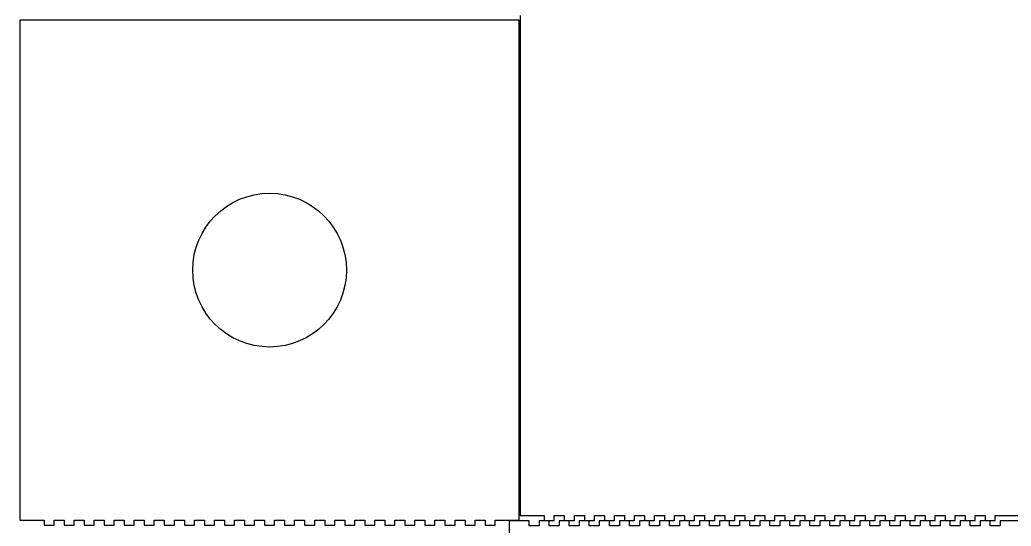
# Model space of a CAD drawing. Header units: inches. Extents: x 2290 to 3212, y 470 to 1390.
# Drawn here: x 2307 to 2900, y 780 to 1083 of the extents above; entities that cross this region are included whole.
import ezdxf

# ---------------------------------------------------------------- set-up
doc = ezdxf.new("R2010")
doc.units = ezdxf.units.IN
doc.header["$MEASUREMENT"] = 0
doc.layers.add('front_outsideCutPath', color=7, linetype='Continuous')
doc.layers.add('top_outsideCutPath', color=7, linetype='Continuous')

msp = doc.modelspace()

# ---------------------------------------------------------------- linework, layer by layer
at = {"linetype": 'Continuous'}
msp.add_circle((2456.56, 933.59), 46, dxfattribs=at)
at = {"layer": 'front_outsideCutPath'}
for p, q in [((2599.95, 783.53), (2599.95, 771.53)), ((2611.95, 783.53), (2599.95, 783.53)), ((2611.95, 780.53), (2611.95, 783.53)), ((2623.95, 783.53), (2617.95, 783.53)), ((2617.95, 783.53), (2617.95, 780.53)), ((2623.95, 780.53), (2623.95, 783.53)), ((2635.95, 783.53), (2629.95, 783.53)), ((2629.95, 783.53), (2629.95, 780.53)), ((2635.95, 780.53), (2635.95, 783.53)), ((2647.95, 783.53), (2641.95, 783.53)), ((2641.95, 783.53), (2641.95, 780.53)), ((2647.95, 780.53), (2647.95, 783.53)), ((2659.95, 783.53), (2653.95, 783.53)), ((2653.95, 783.53), (2653.95, 780.53)), ((2659.95, 780.53), (2659.95, 783.53)), ((2671.95, 783.53), (2665.95, 783.53)), ((2665.95, 783.53), (2665.95, 780.53)), ((2671.95, 780.53), (2671.95, 783.53)), ((2683.95, 783.53), (2677.95, 783.53)), ((2677.95, 783.53), (2677.95, 780.53)), ((2683.95, 780.53), (2683.95, 783.53)), ((2695.95, 783.53), (2689.95, 783.53)), ((2689.95, 783.53), (2689.95, 780.53)), ((2695.95, 780.53), (2695.95, 783.53)), ((2707.95, 783.53), (2701.95, 783.53)), ((2701.95, 783.53), (2701.95, 780.53)), ((2707.95, 780.53), (2707.95, 783.53)), ((2719.95, 783.53), (2713.95, 783.53)), ((2713.95, 783.53), (2713.95, 780.53)), ((2719.95, 780.53), (2719.95, 783.53)), ((2731.95, 783.53), (2725.95, 783.53)), ((2725.95, 783.53), (2725.95, 780.53)), ((2731.95, 780.53), (2731.95, 783.53)), ((2743.95, 783.53), (2737.95, 783.53)), ((2737.95, 783.53), (2737.95, 780.53)), ((2743.95, 780.53), (2743.95, 783.53)), ((2755.95, 783.53), (2749.95, 783.53)), ((2749.95, 783.53), (2749.95, 780.53)), ((2755.95, 780.53), (2755.95, 783.53)), ((2767.95, 783.53), (2761.95, 783.53)), ((2761.95, 783.53), (2761.95, 780.53)), ((2767.95, 780.53), (2767.95, 783.53)), ((2779.95, 783.53), (2773.95, 783.53)), ((2773.95, 783.53), (2773.95, 780.53)), ((2779.95, 780.53), (2779.95, 783.53)), ((2791.95, 783.53), (2785.95, 783.53)), ((2785.95, 783.53), (2785.95, 780.53)), ((2791.95, 780.53), (2791.95, 783.53)), ((2803.95, 783.53), (2797.95, 783.53)), ((2797.95, 783.53), (2797.95, 780.53)), ((2803.95, 780.53), (2803.95, 783.53)), ((2815.95, 783.53), (2809.95, 783.53)), ((2809.95, 783.53), (2809.95, 780.53)), ((2815.95, 780.53), (2815.95, 783.53)), ((2827.95, 783.53), (2821.95, 783.53)), ((2821.95, 783.53), (2821.95, 780.53)), ((2827.95, 780.53), (2827.95, 783.53)), ((2839.95, 783.53), (2833.95, 783.53)), ((2833.95, 783.53), (2833.95, 780.53)), ((2839.95, 780.53), (2839.95, 783.53)), ((2851.95, 783.53), (2845.95, 783.53)), ((2845.95, 783.53), (2845.95, 780.53)), ((2851.95, 780.53), (2851.95, 783.53)), ((2863.95, 783.53), (2857.95, 783.53)), ((2857.95, 783.53), (2857.95, 780.53)), ((2863.95, 780.53), (2863.95, 783.53)), ((2875.95, 783.53), (2869.95, 783.53)), ((2869.95, 783.53), (2869.95, 780.53)), ((2875.95, 780.53), (2875.95, 783.53)), ((2887.95, 783.53), (2881.95, 783.53)), ((2881.95, 783.53), (2881.95, 780.53)), ((2887.95, 780.53), (2887.95, 783.53)), ((2905.95, 783.53), (2893.95, 783.53)), ((2893.95, 783.53), (2893.95, 780.53)), ((2617.95, 780.53), (2611.95, 780.53)), ((2629.95, 780.53), (2623.95, 780.53)), ((2641.95, 780.53), (2635.95, 780.53)), ((2653.95, 780.53), (2647.95, 780.53)), ((2665.95, 780.53), (2659.95, 780.53)), ((2677.95, 780.53), (2671.95, 780.53)), ((2689.95, 780.53), (2683.95, 780.53)), ((2701.95, 780.53), (2695.95, 780.53)), ((2713.95, 780.53), (2707.95, 780.53)), ((2725.95, 780.53), (2719.95, 780.53)), ((2737.95, 780.53), (2731.95, 780.53)), ((2749.95, 780.53), (2743.95, 780.53)), ((2761.95, 780.53), (2755.95, 780.53)), ((2773.95, 780.53), (2767.95, 780.53)), ((2785.95, 780.53), (2779.95, 780.53)), ((2797.95, 780.53), (2791.95, 780.53)), ((2809.95, 780.53), (2803.95, 780.53)), ((2821.95, 780.53), (2815.95, 780.53)), ((2833.95, 780.53), (2827.95, 780.53)), ((2845.95, 780.53), (2839.95, 780.53)), ((2857.95, 780.53), (2851.95, 780.53)), ((2869.95, 780.53), (2863.95, 780.53)), ((2881.95, 780.53), (2875.95, 780.53)), ((2893.95, 780.53), (2887.95, 780.53))]:
    msp.add_line(p, q, dxfattribs=at)
at = {"layer": 'top_outsideCutPath'}
for p, q in [((2307.06, 1083.09), (2307.06, 784.09)), ((2606.06, 1083.09), (2307.06, 1083.09)), ((2606.06, 784.09), (2606.06, 1083.09)), ((2606.5, 1085.88), (2606.5, 786.88)), ((2307.06, 784.09), (2321.56, 784.09)), ((2321.56, 784.09), (2321.56, 781.09)), ((2327.56, 781.09), (2327.56, 784.09)), ((2327.56, 784.09), (2333.56, 784.09)), ((2333.56, 784.09), (2333.56, 781.09)), ((2339.56, 781.09), (2339.56, 784.09)), ((2339.56, 784.09), (2345.56, 784.09)), ((2345.56, 784.09), (2345.56, 781.09)), ((2351.56, 781.09), (2351.56, 784.09)), ((2351.56, 784.09), (2357.56, 784.09)), ((2357.56, 784.09), (2357.56, 781.09)), ((2363.56, 781.09), (2363.56, 784.09)), ((2363.56, 784.09), (2369.56, 784.09)), ((2369.56, 784.09), (2369.56, 781.09)), ((2375.56, 781.09), (2375.56, 784.09)), ((2375.56, 784.09), (2381.56, 784.09)), ((2381.56, 784.09), (2381.56, 781.09)), ((2387.56, 781.09), (2387.56, 784.09)), ((2387.56, 784.09), (2393.56, 784.09)), ((2393.56, 784.09), (2393.56, 781.09)), ((2399.56, 781.09), (2399.56, 784.09)), ((2399.56, 784.09), (2405.56, 784.09)), ((2405.56, 784.09), (2405.56, 781.09)), ((2411.56, 781.09), (2411.56, 784.09)), ((2411.56, 784.09), (2417.56, 784.09)), ((2417.56, 784.09), (2417.56, 781.09)), ((2423.56, 781.09), (2423.56, 784.09)), ((2423.56, 784.09), (2429.56, 784.09)), ((2429.56, 784.09), (2429.56, 781.09)), ((2435.56, 781.09), (2435.56, 784.09)), ((2435.56, 784.09), (2441.56, 784.09)), ((2441.56, 784.09), (2441.56, 781.09)), ((2447.56, 781.09), (2447.56, 784.09)), ((2447.56, 784.09), (2453.56, 784.09)), ((2453.56, 784.09), (2453.56, 781.09)), ((2459.56, 781.09), (2459.56, 784.09)), ((2459.56, 784.09), (2465.56, 784.09)), ((2465.56, 784.09), (2465.56, 781.09)), ((2471.56, 781.09), (2471.56, 784.09)), ((2471.56, 784.09), (2477.56, 784.09)), ((2477.56, 784.09), (2477.56, 781.09)), ((2483.56, 781.09), (2483.56, 784.09)), ((2483.56, 784.09), (2489.56, 784.09)), ((2489.56, 784.09), (2489.56, 781.09)), ((2495.56, 781.09), (2495.56, 784.09)), ((2495.56, 784.09), (2501.56, 784.09)), ((2501.56, 784.09), (2501.56, 781.09)), ((2507.56, 781.09), (2507.56, 784.09)), ((2507.56, 784.09), (2513.56, 784.09)), ((2513.56, 784.09), (2513.56, 781.09)), ((2519.56, 781.09), (2519.56, 784.09)), ((2519.56, 784.09), (2525.56, 784.09)), ((2525.56, 784.09), (2525.56, 781.09)), ((2531.56, 781.09), (2531.56, 784.09)), ((2531.56, 784.09), (2537.56, 784.09)), ((2537.56, 784.09), (2537.56, 781.09)), ((2543.56, 781.09), (2543.56, 784.09)), ((2543.56, 784.09), (2549.56, 784.09)), ((2549.56, 784.09), (2549.56, 781.09)), ((2555.56, 781.09), (2555.56, 784.09)), ((2555.56, 784.09), (2561.56, 784.09)), ((2561.56, 784.09), (2561.56, 781.09)), ((2567.56, 781.09), (2567.56, 784.09)), ((2567.56, 784.09), (2573.56, 784.09)), ((2573.56, 784.09), (2573.56, 781.09)), ((2579.56, 781.09), (2579.56, 784.09)), ((2579.56, 784.09), (2585.56, 784.09)), ((2585.56, 784.09), (2585.56, 781.09)), ((2591.56, 781.09), (2591.56, 784.09)), ((2591.56, 784.09), (2597.56, 784.09)), ((2597.56, 784.09), (2606.06, 784.09)), ((2606.5, 786.88), (2621, 786.88)), ((2621, 786.88), (2621, 783.88)), ((2621, 783.88), (2627, 783.88)), ((2627, 783.88), (2627, 786.88)), ((2627, 786.88), (2633, 786.88)), ((2633, 786.88), (2633, 783.88)), ((2633, 783.88), (2639, 783.88)), ((2639, 783.88), (2639, 786.88)), ((2639, 786.88), (2645, 786.88)), ((2645, 786.88), (2645, 783.88)), ((2645, 783.88), (2651, 783.88)), ((2651, 783.88), (2651, 786.88)), ((2651, 786.88), (2657, 786.88)), ((2657, 786.88), (2657, 783.88)), ((2657, 783.88), (2663, 783.88)), ((2663, 783.88), (2663, 786.88)), ((2663, 786.88), (2669, 786.88)), ((2669, 786.88), (2669, 783.88)), ((2669, 783.88), (2675, 783.88)), ((2675, 783.88), (2675, 786.88)), ((2675, 786.88), (2681, 786.88)), ((2681, 786.88), (2681, 783.88)), ((2681, 783.88), (2687, 783.88)), ((2687, 783.88), (2687, 786.88)), ((2687, 786.88), (2693, 786.88)), ((2693, 786.88), (2693, 783.88)), ((2693, 783.88), (2699, 783.88)), ((2699, 783.88), (2699, 786.88)), ((2699, 786.88), (2705, 786.88)), ((2705, 786.88), (2705, 783.88)), ((2705, 783.88), (2711, 783.88)), ((2711, 783.88), (2711, 786.88)), ((2711, 786.88), (2717, 786.88)), ((2717, 786.88), (2717, 783.88)), ((2717, 783.88), (2723, 783.88)), ((2723, 783.88), (2723, 786.88)), ((2723, 786.88), (2729, 786.88)), ((2729, 786.88), (2729, 783.88)), ((2729, 783.88), (2735, 783.88)), ((2735, 783.88), (2735, 786.88)), ((2735, 786.88), (2741, 786.88)), ((2741, 786.88), (2741, 783.88)), ((2741, 783.88), (2747, 783.88)), ((2747, 783.88), (2747, 786.88)), ((2747, 786.88), (2753, 786.88)), ((2753, 786.88), (2753, 783.88)), ((2753, 783.88), (2759, 783.88)), ((2759, 783.88), (2759, 786.88)), ((2759, 786.88), (2765, 786.88)), ((2765, 786.88), (2765, 783.88)), ((2765, 783.88), (2771, 783.88)), ((2771, 783.88), (2771, 786.88)), ((2771, 786.88), (2777, 786.88)), ((2777, 786.88), (2777, 783.88)), ((2777, 783.88), (2783, 783.88)), ((2783, 783.88), (2783, 786.88)), ((2783, 786.88), (2789, 786.88)), ((2789, 786.88), (2789, 783.88)), ((2789, 783.88), (2795, 783.88)), ((2795, 783.88), (2795, 786.88)), ((2795, 786.88), (2801, 786.88)), ((2801, 786.88), (2801, 783.88)), ((2801, 783.88), (2807, 783.88)), ((2807, 783.88), (2807, 786.88)), ((2807, 786.88), (2813, 786.88)), ((2813, 786.88), (2813, 783.88)), ((2813, 783.88), (2819, 783.88)), ((2819, 783.88), (2819, 786.88)), ((2819, 786.88), (2825, 786.88)), ((2825, 786.88), (2825, 783.88)), ((2825, 783.88), (2831, 783.88)), ((2831, 783.88), (2831, 786.88)), ((2831, 786.88), (2837, 786.88)), ((2837, 786.88), (2837, 783.88)), ((2837, 783.88), (2843, 783.88)), ((2843, 783.88), (2843, 786.88)), ((2843, 786.88), (2849, 786.88)), ((2849, 786.88), (2849, 783.88)), ((2849, 783.88), (2855, 783.88)), ((2855, 783.88), (2855, 786.88)), ((2855, 786.88), (2861, 786.88)), ((2861, 786.88), (2861, 783.88)), ((2861, 783.88), (2867, 783.88)), ((2867, 783.88), (2867, 786.88)), ((2867, 786.88), (2873, 786.88)), ((2873, 786.88), (2873, 783.88)), ((2873, 783.88), (2879, 783.88)), ((2879, 783.88), (2879, 786.88)), ((2879, 786.88), (2885, 786.88)), ((2885, 786.88), (2885, 783.88)), ((2885, 783.88), (2891, 783.88)), ((2891, 783.88), (2891, 786.88)), ((2891, 786.88), (2897, 786.88)), ((2897, 786.88), (2905.5, 786.88)), ((2321.56, 781.09), (2327.56, 781.09)), ((2333.56, 781.09), (2339.56, 781.09)), ((2345.56, 781.09), (2351.56, 781.09)), ((2357.56, 781.09), (2363.56, 781.09)), ((2369.56, 781.09), (2375.56, 781.09)), ((2381.56, 781.09), (2387.56, 781.09)), ((2393.56, 781.09), (2399.56, 781.09)), ((2405.56, 781.09), (2411.56, 781.09)), ((2417.56, 781.09), (2423.56, 781.09)), ((2429.56, 781.09), (2435.56, 781.09)), ((2441.56, 781.09), (2447.56, 781.09)), ((2453.56, 781.09), (2459.56, 781.09)), ((2465.56, 781.09), (2471.56, 781.09)), ((2477.56, 781.09), (2483.56, 781.09)), ((2489.56, 781.09), (2495.56, 781.09)), ((2501.56, 781.09), (2507.56, 781.09)), ((2513.56, 781.09), (2519.56, 781.09)), ((2525.56, 781.09), (2531.56, 781.09)), ((2537.56, 781.09), (2543.56, 781.09)), ((2549.56, 781.09), (2555.56, 781.09)), ((2561.56, 781.09), (2567.56, 781.09)), ((2573.56, 781.09), (2579.56, 781.09)), ((2585.56, 781.09), (2591.56, 781.09))]:
    msp.add_line(p, q, dxfattribs=at)

doc.saveas('drawing.dxf')
